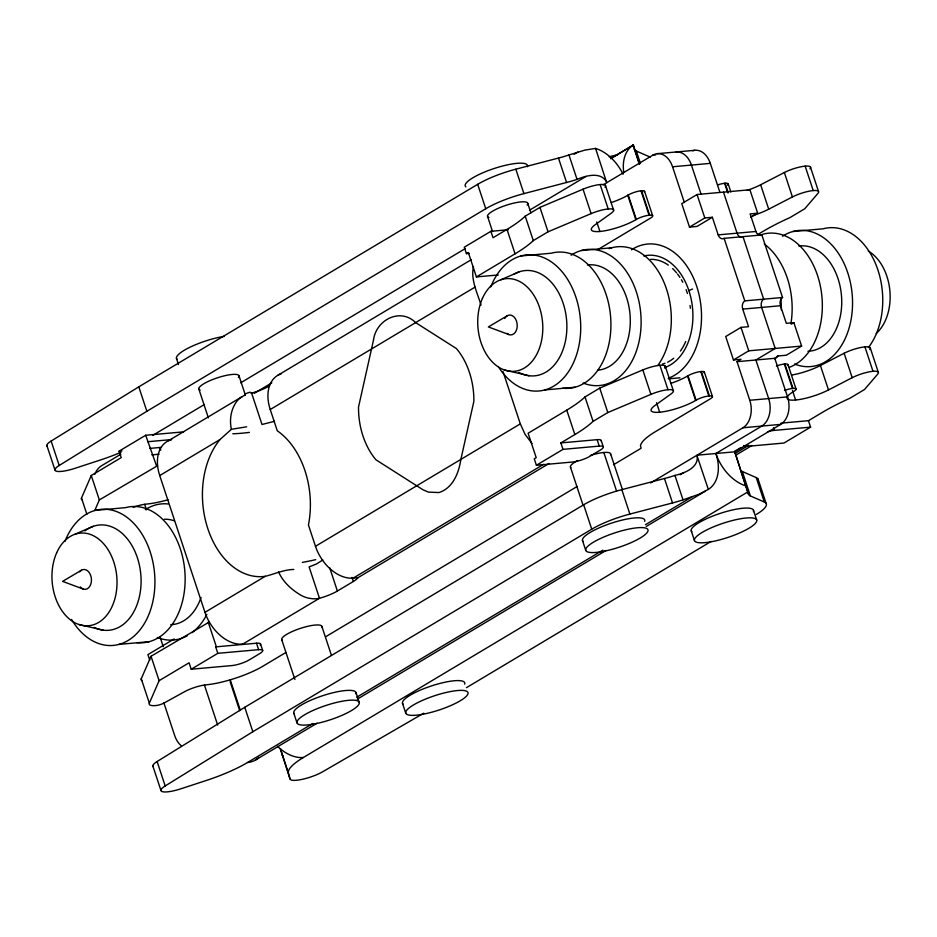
<?xml version="1.0" encoding="UTF-8"?>
<svg xmlns="http://www.w3.org/2000/svg" width="937" height="937" viewBox="0 0 937 937"><rect width="100%" height="100%" fill="white"/><g stroke="black" fill="none" stroke-linecap="round" stroke-linejoin="round"><path stroke-width="1.41" d="M473.478 266.553C470.538 279.87 477.331 292.719 481.021 305.064M623.679 171.963A39.108 26.587 59.1 0 1 633.33 145.024L610.713 158.599L633.33 145.024L639.608 164.01M82.034 499.808A21.141 4.826 -18.3 0 1 81.496 498.015L91.264 475.516L121.213 457.619L119.081 451.165L145.692 435.26L183.593 431.863M94.742 510.524L99.345 499.936L157.603 465.677M141.803 680.555A21.141 4.826 -18.3 0 1 141.264 678.763L151.044 656.263L209.302 622.004M285.961 652.433L262.875 666.23A42.282 9.651 -18.3 0 1 206.257 684.818A16.913 3.865 -18.3 0 0 184.577 691.705L164.162 702.961A6.336 1.452 -18.3 0 1 156.01 705.549A21.141 4.826 -18.3 0 1 149.346 703.183L159.114 680.684L189.075 662.787L191.207 669.229L232.025 665.563A12.685 2.893 -18.3 0 0 249.066 659.988L259.713 653.616A12.685 2.893 -18.3 0 0 258.635 649.669L256.504 643.215L215.686 646.881L217.817 653.323L258.635 649.669M242.706 644.152A36.988 25.158 59.1 0 1 204.969 612.329L159.735 475.551L219.996 439.535L231.404 429.298L246.677 426.803M322.843 559.975L316.448 564.004L309.105 566.897L319.482 598.274L242.109 644.504M47.4 446.375A19.818 4.521 -18.3 0 1 51.137 441.058L138.781 386.84L477.683 184.32A42.282 9.651 -18.3 0 1 515.83 169.187L558.487 158.06A42.282 9.651 -18.3 0 0 568.97 154.968L584.911 150.096L595.581 148.421A39.108 26.587 59.1 0 1 623.07 174.27M120.978 452.29A63.423 14.477 -18.3 0 1 100.048 460.114L74.983 468.324A19.818 4.521 -18.3 0 1 57.005 471.358A19.818 4.521 -18.3 0 1 59.207 465.49L146.863 411.273L485.764 208.74A42.282 9.651 -18.3 0 1 523.912 193.619L566.557 182.481A42.282 9.651 -18.3 0 0 577.051 179.4C585.906 175.535 601.566 171.237 606.883 182.61M153.375 766.829A19.818 4.521 -18.3 0 1 157.111 761.523L244.768 707.294L583.669 504.774A42.282 9.651 -18.3 0 1 621.817 489.641L664.462 478.514A42.282 9.651 -18.3 0 0 674.945 475.422C684.35 473.302 699.541 467.493 697.034 455.195L734.784 451.81L780.697 424.379A21.141 14.734 84.9 0 0 787.537 396.878L774.77 358.297L737.021 361.682L749.776 400.275A21.141 14.734 84.9 0 1 742.936 427.764L650.594 482.942M258.905 757.436A39.108 26.587 59.1 0 1 247.52 762.519A63.423 14.477 -18.3 0 1 206.023 780.568L180.958 788.778A19.818 4.521 -18.3 0 1 162.979 791.812A19.818 4.521 -18.3 0 1 165.193 785.944L252.849 731.727L591.739 529.194A42.282 9.651 -18.3 0 1 629.887 514.073L672.543 502.935A42.282 9.651 -18.3 0 0 683.026 499.854L698.756 494.349L708.337 489.395A39.108 26.587 59.1 0 0 715.915 453.496L761.816 426.066A21.141 14.734 84.9 0 0 768.656 398.576L755.89 359.984L775.192 348.459L761.617 307.418A6.336 4.416 84.9 0 1 763.667 299.172L742.994 236.651A6.336 4.416 84.9 0 1 737.056 233.172L723.493 192.132M168.531 440.695L242.25 396.562M574.123 154.3L577.883 152.052M508.287 229.741L490.894 231.298L464.283 247.204L466.415 253.646L469.332 253.388M120.826 454.234L101.419 465.83A21.141 14.734 84.9 0 0 94.824 474.239M152.836 435.307L204.313 404.55M240.715 382.788L465.443 248.492M529.464 210.239L585.965 176.472M145.692 435.26L156.502 465.783M490.894 231.298L493.026 237.74L506.999 229.401A105.694 24.139 -18.3 0 0 525.224 216.178L539.958 207.37L583.037 189.204A16.913 3.865 -18.3 0 1 600.067 184.554A16.913 3.865 -18.3 0 1 604.986 187.177M466.415 253.646L468.336 252.498L476.418 276.919L498.261 274.963M277.739 375.35L471.276 259.701M254.232 393.353L271.8 382.858M603.123 184.858L652.784 155.179L655.689 154.921M476.418 276.919L515.069 253.822A105.694 24.139 -18.3 0 0 533.305 240.61L548.04 231.802L591.118 213.624A16.913 3.865 -18.3 0 1 609.741 208.881A16.913 3.865 -18.3 0 1 611.24 213.214L595.124 224.775A26.74 6.102 -18.3 0 0 601.554 231.298A26.74 6.102 -18.3 0 0 635.848 219.703L636.317 219.422A9.511 2.167 -18.3 0 1 649.095 215.241L649.622 215.182A9.511 2.167 -18.3 0 1 650.43 218.157L598.239 249.347M611.322 202.544A26.74 6.102 -18.3 0 0 627.767 195.283L628.235 195.001A9.511 2.167 -18.3 0 1 641.025 190.808L641.552 190.761A9.511 2.167 -18.3 0 1 644.34 192.167M549 463.534L357.981 577.684L353.214 578.117A36.988 25.158 59.1 0 1 315.476 546.294L308.437 525.025A77.162 53.76 84.9 0 0 277.27 430.786L270.243 409.516L475.071 287.097M750.607 217.431L757.67 213.214L749.916 189.766L697.058 194.509L681.761 203.657L689.515 227.105L697.069 226.426L712.366 217.279L718.187 234.871A6.336 4.416 84.9 0 0 724.114 238.338L761.863 234.953L782.547 297.486A6.336 4.416 84.9 0 0 780.498 305.731L786.307 323.312L793.862 322.633L801.615 346.081L786.319 355.228L778.764 355.908L774.77 358.297M689.515 227.105L704.811 217.958L712.366 217.279M757.67 234.578L762.659 231.591A105.694 24.139 -18.3 0 1 790.032 217.56L804.778 208.752L818.036 193.256A16.913 3.865 -18.3 0 0 811.501 190.773A16.913 3.865 -18.3 0 0 792.433 196.946L768.715 209.185A26.74 6.102 -18.3 0 1 752.364 215.721M204.969 612.329L265.241 576.314C274.775 573.994 283.747 569.673 293.796 569.45M315.476 546.294L520.316 423.875L502.946 371.38M174.188 638.929L147.917 654.623L149.733 660.116M599.258 446.106L563.008 449.362L560.876 442.92L597.127 439.664L599.258 446.106A12.685 2.893 -18.3 0 1 600.336 450.065L589.689 456.424A12.685 2.893 -18.3 0 1 572.648 462.011L536.397 465.267L534.266 458.814L536.198 457.666L528.117 433.245L566.768 410.137A105.694 24.139 -18.3 0 0 585.004 396.925L599.739 388.117L642.817 369.939A16.913 3.865 -18.3 0 1 659.847 365.289A16.913 3.865 -18.3 0 1 664.766 367.925M724.114 238.338L744.786 300.871A6.336 4.416 84.9 0 0 742.736 309.116L748.558 326.708L741.003 327.376L725.707 336.524L733.46 359.972L741.003 359.293L737.021 361.682M215.686 646.881L216.283 646.518L208.201 622.098M560.876 442.92L574.849 434.569A105.694 24.139 -18.3 0 0 593.074 421.345L607.808 412.549L650.899 394.372A16.913 3.865 -18.3 0 1 669.522 389.628A16.913 3.865 -18.3 0 1 671.021 393.95L654.893 405.522A26.74 6.102 -18.3 0 0 661.335 412.046A26.74 6.102 -18.3 0 0 695.629 400.45L696.086 400.169A9.511 2.167 -18.3 0 1 708.876 395.976L709.403 395.929A9.511 2.167 -18.3 0 1 710.211 398.904L655.525 431.582A63.423 14.477 -18.3 0 0 640.486 445.813L641.107 448.249L613.477 464.764M191.207 669.229L217.817 653.323M536.397 465.267L563.008 449.362M671.103 383.28A26.74 6.102 -18.3 0 0 687.547 376.018L688.016 375.749A9.511 2.167 -18.3 0 1 700.794 371.556L701.321 371.509A9.511 2.167 -18.3 0 1 704.109 372.914M353.214 578.117L543.601 464.342M318.732 598.403L319.482 598.274A21.141 4.826 -18.3 0 0 337.39 591.024L353.354 581.479A21.141 4.826 -18.3 0 0 357.981 577.684M791.507 324.038L793.862 322.633M733.46 359.972L748.757 350.825L801.615 346.081M325.771 636.692L577.04 486.537M680.098 474.754L683.869 472.506M734.538 451.341L740.816 447.593M734.948 453.52L748.722 445.286M735.615 455.265L751.942 445.508M780.919 423.161L808.467 420.69L822.44 412.339A105.694 24.139 -18.3 0 1 849.812 398.307L864.546 389.499L877.805 374.004A16.913 3.865 -18.3 0 0 871.281 371.509A16.913 3.865 -18.3 0 0 852.202 377.693L828.495 389.933A26.74 6.102 -18.3 0 1 787.349 398.869M247.52 762.519L312.806 723.505M356.739 697.245L602.807 550.195M645.488 524.685L691.939 496.926M808.467 420.69L810.599 427.131L783.988 443.037L747.738 446.293A12.685 2.893 -18.3 0 1 743.673 445.473M255.567 759.966L317.116 723.177M357.313 699.154L606.028 550.487M646.225 526.465L705.256 491.175M423.735 713.198L322.574 771.819A19.818 4.521 -18.3 0 1 302.44 779.291A19.818 4.521 -18.3 0 1 290.025 778.998L288.444 773.177A63.423 14.477 -18.3 0 1 303.401 757.494L747.82 491.913L734.784 451.81M466.415 687.688L711.171 541.422M507.222 315.769L488.364 326.931L509.049 334.614M81.449 570.211L62.592 581.373L83.264 589.057M746.801 190.492A26.74 6.102 -18.3 0 0 760.645 184.765L784.351 172.513A16.913 3.865 -18.3 0 1 803.431 166.341A16.913 3.865 -18.3 0 1 809.955 168.836M791.976 374.999A26.74 6.102 -18.3 0 0 820.414 365.512L844.132 353.261A16.913 3.865 -18.3 0 1 863.2 347.088A16.913 3.865 -18.3 0 1 869.735 349.571M500.803 279.776L519.145 271.847M75.03 534.219L93.372 526.289M274.541 421.31L261.997 424.484L251.62 393.107L250.882 393.247M657.212 153.68L694.973 150.295M652.784 155.179A21.141 14.734 84.9 0 1 672.555 166.774L710.316 163.378L719.885 192.319M718.047 184.788A9.511 2.167 -18.3 0 1 724.606 183.301L725.133 183.254A9.511 2.167 -18.3 0 1 727.463 185.151M757.67 213.214L750.127 213.894L755.936 231.474A6.336 4.416 84.9 0 0 761.863 234.953M718.187 234.871L755.936 231.474M521.054 255.93L551.261 253.213A68.319 47.6 84.9 0 1 610.584 316.53A68.319 47.6 84.9 0 1 562.598 388.199M581.467 250.507L611.674 247.79M792.901 231.521L823.096 228.815A68.319 47.6 84.9 0 1 876.622 266.354A68.319 47.6 84.9 0 1 868.388 347.58M744.786 300.871L782.547 297.486M742.736 309.116L780.498 305.731M776.422 366.016A9.511 2.167 -18.3 0 1 784.386 364.048L784.913 364.001A9.511 2.167 -18.3 0 1 787.701 365.418M544.784 389.944L574.99 387.239M668.479 378.841L679.981 377.81M147.823 441.714L171.471 439.594M784.492 390.448A9.511 2.167 -18.3 0 1 792.468 388.48L792.995 388.433A9.511 2.167 -18.3 0 1 793.803 391.397L793.334 391.678A26.74 6.102 -18.3 0 0 786.986 398.038M119.081 451.165L121.997 450.908M149.697 448.413L159.899 447.499A12.685 2.893 -18.3 0 0 161.422 447.312M749.776 400.275L787.537 396.878M151.829 454.867L159.114 454.211M742.936 427.764L780.697 424.379M767.497 431.781A12.685 2.893 -18.3 0 1 774.349 430.388L810.599 427.131M95.281 510.372L125.488 507.655A68.319 47.6 84.9 0 1 184.812 570.973A68.319 47.6 84.9 0 1 136.825 642.641M119.011 644.387L149.206 641.681M504.563 370.021L529.194 375.76M78.79 624.475L103.421 630.203M633.307 145.106L634.326 149.1A42.282 9.651 -18.3 0 0 636.352 151.068L650.243 157.123M740.792 470.456A42.282 9.651 -18.3 0 0 742.338 471.522L756.218 477.577A42.282 9.651 -18.3 0 1 758.15 481.161M740.757 470.913L748.382 493.986A42.282 9.651 -18.3 0 0 750.408 495.954L764.299 502.009A42.282 9.651 -18.3 0 1 756.358 514.425M532.005 443.529L525.095 434.335L520.316 423.875M278.558 571.875C283.161 582.264 291.981 590.181 301.749 595.686A34.786 30.23 86.3 0 0 312.7 598.72A36.133 31.483 82.4 0 0 318.744 598.509M697.409 456.951L708.337 489.395M810.388 166.88L818.458 191.3M870.157 347.615L878.238 372.048M805.152 166.142L813.234 190.562M864.933 346.889L873.003 371.31M784.351 172.513L792.433 196.946M844.132 353.261L852.202 377.693M760.645 184.765L768.715 209.185M820.414 365.512L828.495 389.933M728.19 183.875L730.883 192.015M787.97 364.622L796.04 389.042M725.133 183.254L728.283 192.753M784.913 364.001L792.995 388.433M724.606 183.301L727.756 192.799M784.386 364.048L792.468 388.48M792.468 390.518L795.607 400.017M701.005 194.018L691.436 165.076A21.141 14.734 84.9 0 0 676.092 151.981M697.058 194.509L704.811 217.958M741.003 327.376L748.757 350.825M773.505 427.811L774.349 430.388M672.555 166.774L684.408 202.603M758.056 479.076L766.138 503.497M756.218 477.577L764.299 502.009M636.352 151.068L640.393 163.284M742.338 471.522L750.408 495.954M634.326 149.1L639.257 164.034M753.489 510.349L756.721 520.117A32.772 7.484 -18.3 0 1 711.722 541.68A32.772 7.484 -18.3 0 1 708.313 529.159A32.772 7.484 -18.3 0 1 756.721 520.117M644.597 191.382L652.679 215.803M704.378 372.13L712.448 396.55M641.552 190.761L649.622 215.182M701.321 371.509L709.403 395.929M641.025 190.808L649.095 215.241M700.794 371.556L708.876 395.976M628.235 195.001L636.317 219.422M688.016 375.749L696.086 400.169M627.767 195.283L635.848 219.703M687.547 376.018L695.629 400.45M605.419 185.35L613.676 210.286M665.2 366.098L673.445 391.034M600.137 184.542L608.218 208.974M659.917 365.289L667.987 389.71M596.775 221.975L599.914 231.474M656.544 402.723L659.683 412.221M583.037 189.204L591.118 213.624M642.817 369.939L650.899 394.372M568.97 154.968L577.051 179.4M674.945 475.422L683.026 499.854M691.225 530.752L694.458 540.52M558.487 158.06L566.557 182.481M664.462 478.514L672.543 502.935M539.958 207.37L548.04 231.802M599.739 388.117L607.808 412.549M527.73 203.27L530.916 212.91M610.608 453.871L622.449 489.664M515.83 169.187L523.912 193.619M621.817 489.641L629.887 514.073M601.191 440.484L603.323 446.926M603.826 452.501L616.569 491.058M525.224 216.178L533.305 240.61M585.004 396.925L593.074 421.345M506.999 229.401L515.069 253.822M566.768 410.137L574.849 434.569M477.683 184.32L485.764 208.74M583.669 504.774L591.739 529.194M487.556 216.435L492.557 231.58M570.434 467.036L583.177 505.582M582.486 540.508L585.719 550.288M402.488 703.3L405.721 713.069M352.007 577.391L353.354 581.479M329.695 567.752L337.39 591.024M356.025 692.654L359.258 702.422A32.772 7.484 -18.3 0 1 314.258 723.985A32.772 7.484 -18.3 0 1 310.85 711.464A32.772 7.484 -18.3 0 1 359.258 702.422M238.994 375.819L245.377 395.098M321.871 626.42L331.44 655.326M198.82 388.984L208.389 417.89M281.697 639.584L294.909 679.501M176.472 358.402L178.487 364.516M293.761 713.057L296.982 722.825M260.568 644.035L262.7 650.489M288.444 773.177L280.362 748.745L290.025 778.998M159.899 447.499L160.754 450.076M138.781 386.84L146.863 411.273M244.768 707.294L252.849 731.727M230.256 679.864L240.247 710.082M230.139 681.761L239.708 710.668M144.661 504.317L146.477 509.822M204.465 685.158L217.677 725.097M160.063 636.984L163.284 646.717M91.264 475.516L99.345 499.936M151.044 656.263L159.114 680.684M163.811 702.68L174.704 735.615A21.141 14.734 84.9 0 0 181.04 745.583M81.496 498.015L86.872 514.296M141.264 678.763L149.346 703.183M51.137 441.058L59.207 465.49M157.111 761.523L165.193 785.944M46.85 445.45L54.932 469.882M152.825 765.916L160.906 790.336M735.358 453.543L739.551 466.79M595.581 148.421L606.145 180.97M747.82 491.913L748.382 493.986M739.738 467.493L740.312 469.554A42.282 9.651 -18.3 0 0 740.499 470.023M231.404 429.298C229.225 419.589 230.982 408.626 237.272 400.743A34.786 25.147 25.6 0 1 245.353 395.027M688.906 290.693A6.336 1.452 -18.3 0 1 692.584 289.041M643.789 255.988A57.075 39.764 84.9 0 1 691.541 300.953A57.075 39.764 84.9 0 1 664.591 367.62M488.927 217.56A21.141 4.826 -18.3 0 1 506.367 205.191A21.141 4.826 -18.3 0 1 527.133 205.039M200.202 390.097A21.141 4.826 -18.3 0 1 217.642 377.74A21.141 4.826 -18.3 0 1 238.408 377.588M583.177 541.516A32.772 7.484 -18.3 0 1 611.65 523.08A32.772 7.484 -18.3 0 1 644.679 521.37M294.452 714.064A32.772 7.484 -18.3 0 1 322.925 695.629A32.772 7.484 -18.3 0 1 355.955 693.907M746.098 485.998A39.108 26.587 59.1 0 1 715.915 453.496M868.259 251.022A46.499 32.408 84.9 0 1 889.845 290.435A46.499 32.408 84.9 0 1 876.236 333.502M780.837 298.786A52.847 36.824 84.9 0 1 781.294 309.796M798.863 246.033A52.847 36.824 84.9 0 1 841.461 295.518A52.847 36.824 84.9 0 1 807.917 351.258M782.524 236.229A68.319 47.6 84.9 0 1 852.131 293.855A68.319 47.6 84.9 0 1 794.564 364.036M764.276 243.983A68.319 47.6 84.9 0 1 790.898 323.78M777.78 355.709A68.319 47.6 84.9 0 1 775.004 359.023M762.695 234.238A68.319 47.6 84.9 0 1 820.496 286.757A68.319 47.6 84.9 0 1 789.071 367.421M159.735 475.551A36.988 25.158 59.1 0 1 171.576 439.558M265.241 576.314A77.162 53.76 84.9 0 1 207.838 528.714A77.162 53.76 84.9 0 1 219.996 439.535M315.71 559.658A96.921 23.39 -19.1 0 1 302.358 562.399M249.418 432.379A97.073 20.883 -17.5 0 1 232.798 433.749M269.54 385.857A21.141 4.826 -18.3 0 1 251.62 393.107M244.662 394.219A36.133 26.728 27.5 0 1 250.238 392.17M270.243 409.516A36.988 25.158 59.1 0 1 281.358 373.734M590.298 455.452A21.141 4.826 -18.3 0 1 610.561 454.691M570.879 467.692A21.141 4.826 -18.3 0 1 577.684 460.547M282.154 640.229A21.141 4.826 -18.3 0 1 300.519 628.34A21.141 4.826 -18.3 0 1 321.824 627.228M256.504 643.215A12.685 2.893 -18.3 0 1 260.217 645.101M597.127 439.664A12.685 2.893 -18.3 0 1 601.156 440.964M133.183 507.28A16.913 3.865 -18.3 0 1 146.477 504.083A42.282 9.651 -18.3 0 0 168.028 499.772M465.888 186.873A32.772 7.484 -18.3 0 1 494.361 168.437A32.772 7.484 -18.3 0 1 527.39 166.716M177.163 359.41A32.772 7.484 -18.3 0 1 189.661 347.369A32.772 7.484 -18.3 0 1 224.306 336.36M691.916 531.759A32.772 7.484 -18.3 0 1 720.389 513.324A32.772 7.484 -18.3 0 1 753.418 511.602M403.179 704.296A32.772 7.484 -18.3 0 1 431.652 685.861A32.772 7.484 -18.3 0 1 464.682 684.151M692.701 150.787A21.141 14.734 84.9 0 1 710.316 163.378M303.401 757.494A39.108 26.587 59.1 0 1 277.539 746.321M282.728 755.409A19.818 4.521 -18.3 0 1 281.955 754.566M79.657 571.816A9.956 6.934 84.9 0 1 89.249 572.612A9.956 6.934 84.9 0 1 89.823 586.304A9.956 6.934 84.9 0 1 80.289 586.925M84.904 530.892A52.847 36.824 84.9 0 1 140.749 573.842A52.847 36.824 84.9 0 1 94.239 627.439M504.703 318.463A9.956 6.934 84.9 0 1 514.179 317.128A9.956 6.934 84.9 0 1 516.24 330.644A9.956 6.934 84.9 0 1 506.987 333.408M513.745 274.354A52.847 36.824 84.9 0 1 566.78 322.715A52.847 36.824 84.9 0 1 518.899 372.422M650.571 259.362A52.847 36.824 84.9 0 1 668.327 265.101M672.625 268.614A52.847 36.824 84.9 0 1 676.619 272.89M677.556 274.061A52.847 36.824 84.9 0 1 679.922 277.387M681.41 279.765A52.847 36.824 84.9 0 1 682.792 282.248M686.107 289.674A52.847 36.824 84.9 0 1 687.418 293.515M690.054 305.544A52.847 36.824 84.9 0 1 690.37 308.296M685.732 341.466A52.847 36.824 84.9 0 1 680.414 351.035M673.762 358.215A52.847 36.824 84.9 0 1 667.612 362.174M665.024 363.263A52.847 36.824 84.9 0 1 662.354 364.071M631.503 249.781A68.319 47.6 84.9 0 1 697.831 289.966A68.319 47.6 84.9 0 1 668.257 378.267M587.429 265.007A52.847 36.824 84.9 0 1 629.933 313.52A52.847 36.824 84.9 0 1 597.853 370.162M490.765 286.898A68.319 47.6 84.9 0 1 559.635 269.024A68.319 47.6 84.9 0 1 569.649 369.916A68.319 47.6 84.9 0 1 498.753 367.304M609.015 248.633A68.319 47.6 84.9 0 1 664.204 282.857A68.319 47.6 84.9 0 1 657.762 365.5M571.101 255.204A68.319 47.6 84.9 0 1 640.697 312.829A68.319 47.6 84.9 0 1 583.13 383.022M164.385 519.227A52.847 36.824 84.9 0 1 174.036 520.749M201.045 597.408A52.847 36.824 84.9 0 1 170.71 624.686M64.993 541.34A68.319 47.6 84.9 0 1 134.424 524.076A68.319 47.6 84.9 0 1 142.963 625.775A68.319 47.6 84.9 0 1 71.552 619.462M187.283 635.766A68.319 47.6 84.9 0 1 157.357 637.465M145.317 509.658A68.319 47.6 84.9 0 1 168.074 503.977M206.854 614.367A68.319 47.6 84.9 0 1 192.073 632.651M609.214 156.819A32.772 7.484 -18.3 0 1 617.448 154.828M373.535 339.897L358.52 407.068A63.423 44.191 84.9 0 0 375.971 459.821L423.126 489.852L428.432 492.112L439.008 492.557C453.075 487.99 458.825 472.798 460.875 459.399L473.876 401.317A63.423 44.191 84.9 0 0 456.424 348.564L415.641 322.621C400.333 307.301 376.053 319.868 373.535 339.897M602.995 551.448A32.772 7.484 -18.3 0 0 647.994 529.885A32.772 7.484 -18.3 0 0 599.575 538.927A32.772 7.484 -18.3 0 0 602.995 551.448M56.63 552.889A46.499 32.408 84.9 0 0 83.873 625.658A46.499 32.408 84.9 0 0 112.979 559.694A46.499 32.408 84.9 0 0 56.63 552.889M482.403 298.446A46.499 32.408 84.9 0 0 509.646 371.216A46.499 32.408 84.9 0 0 538.752 305.251A46.499 32.408 84.9 0 0 482.403 298.446M422.997 714.228A32.772 7.484 -18.3 0 0 467.996 692.666A32.772 7.484 -18.3 0 0 419.589 701.708A32.772 7.484 -18.3 0 0 422.997 714.228"/></g></svg>
